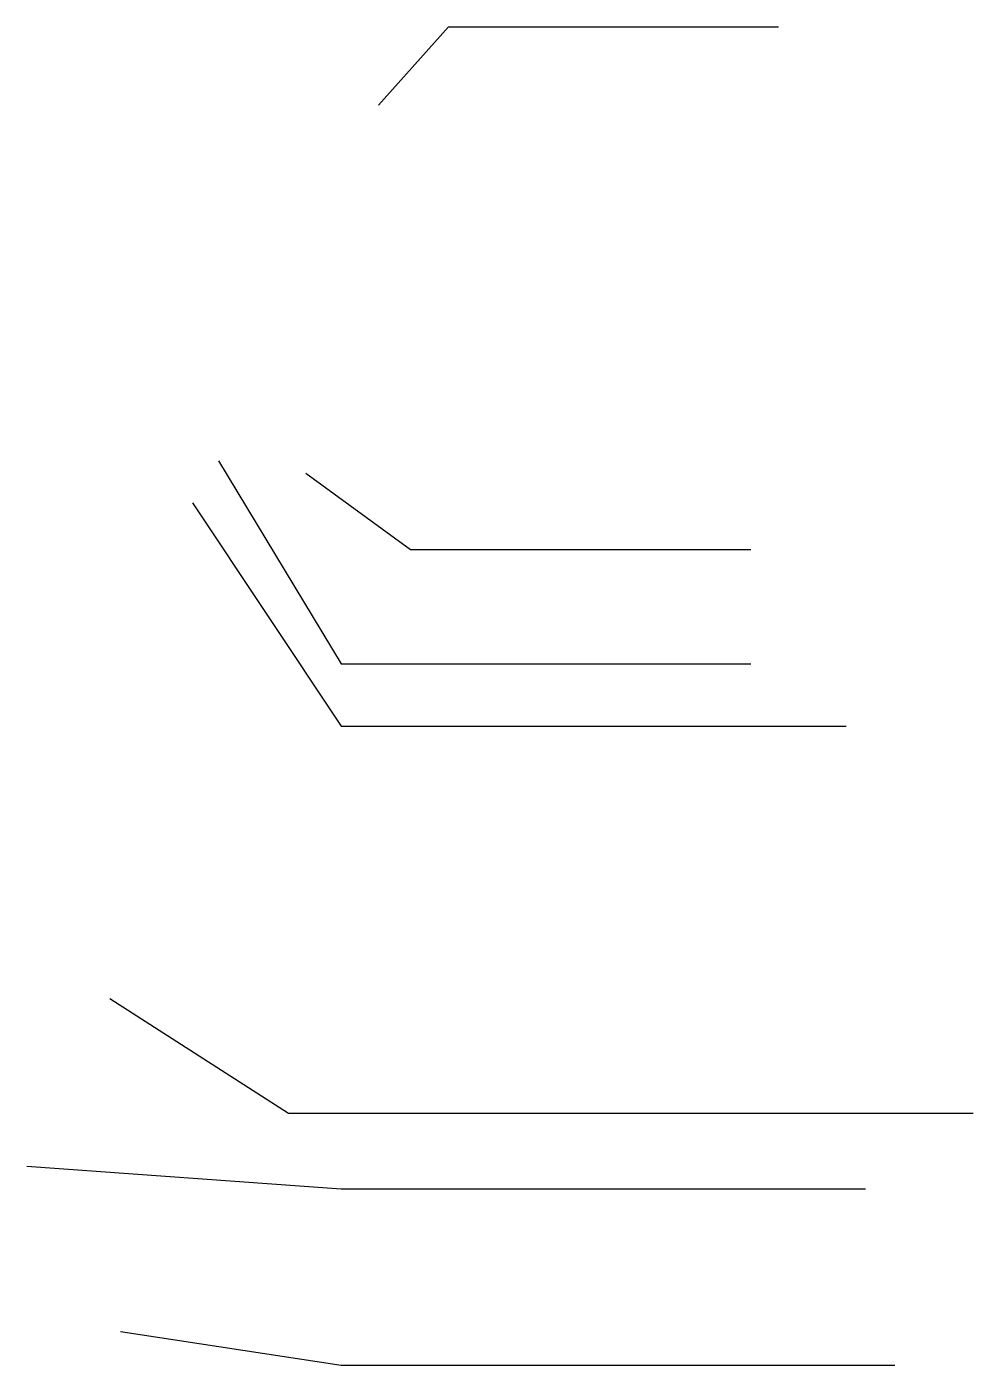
# Model space of a CAD drawing. Header units: metres. Extents: x -111331 to 111527, y 38429 to 39031.
# Drawn here: x -111330.9 to -111156.3, y 38497.5 to 38744.4 of the extents above.
import ezdxf

# ---------------------------------------------------------------- set-up
doc = ezdxf.new("R2010")
doc.units = ezdxf.units.M
doc.layers.add('Dim', color=3, linetype='Continuous')

msp = doc.modelspace()

# ---------------------------------------------------------------- linework, layer by layer
at = {"layer": 'Dim'}
for points in [[(-111266.02, 38729.9), (-111253.09, 38744.39), (-111192.21, 38744.39)], [(-111295.55, 38664.34), (-111272.9, 38626.86), (-111197.35, 38626.86)], [(-111279.46, 38662.05), (-111260.14, 38647.97), (-111197.35, 38647.97)], [(-111300.32, 38656.59), (-111272.9, 38615.42), (-111179.75, 38615.42)], [(-111315.6, 38565.15), (-111282.66, 38544), (-111156.31, 38544)], [(-111330.92, 38534.24), (-111272.9, 38530.03), (-111176.18, 38530.03)], [(-111313.63, 38503.76), (-111272.9, 38497.52), (-111170.8, 38497.52)]]:
    msp.add_lwpolyline(points, dxfattribs=at)

doc.saveas('drawing.dxf')
